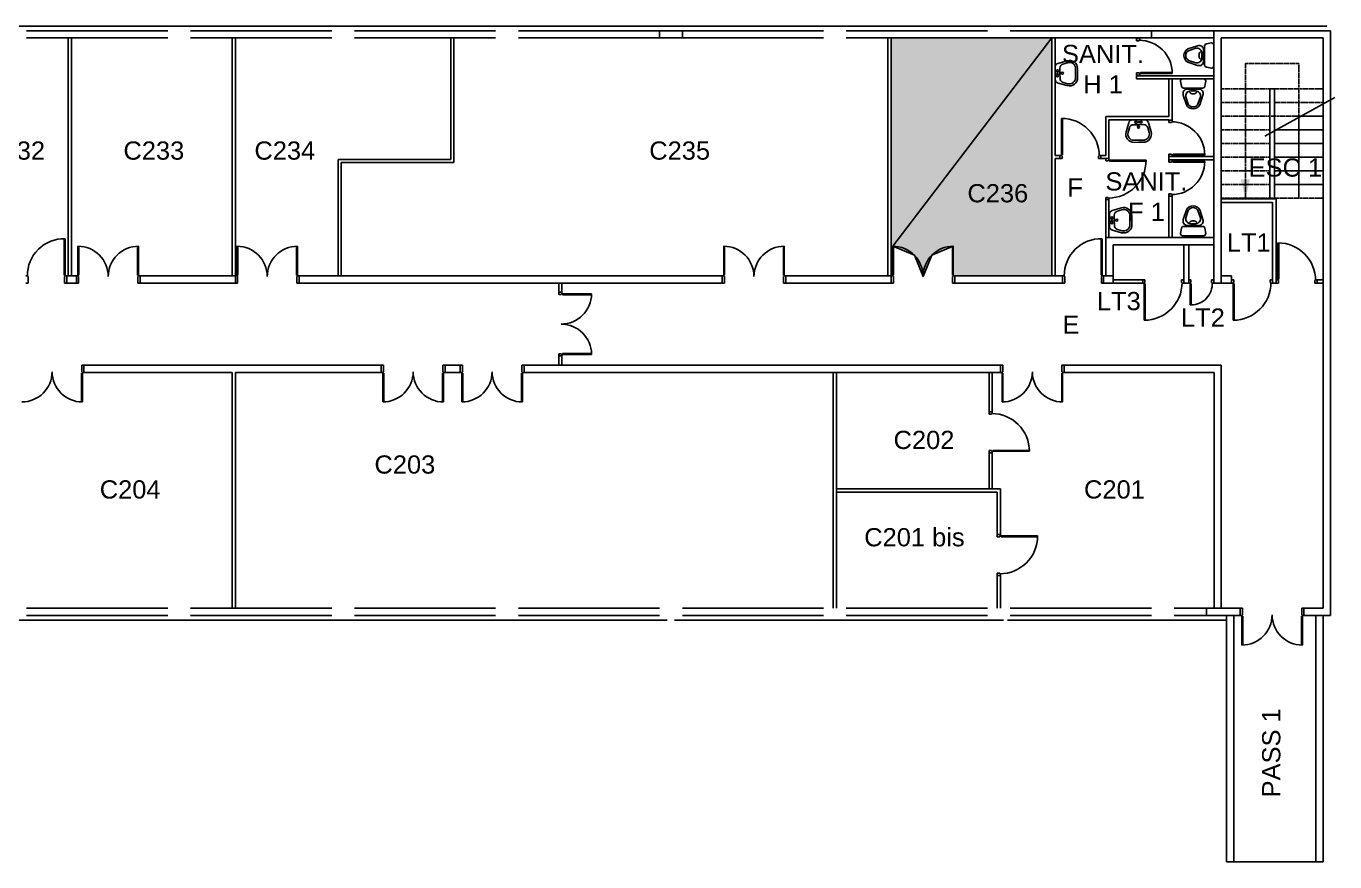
# Model space of a CAD drawing. Extents: x -17020 to -8488, y 8410 to 10351.
# Drawn here: x -11361 to -8488, y 8516 to 10351 of the extents above; entities that cross this region are included whole.
import ezdxf

# ---------------------------------------------------------------- set-up
doc = ezdxf.new("R2010")
doc.units = 0
doc.header["$MEASUREMENT"] = 0
doc.linetypes.add('CACHE', pattern=[0.375, 0.25, -0.125])
doc.layers.get('0').update_dxf_attribs({"linetype": 'CONTINUOUS'})
for name, color, linetype in [('BA_CLOISON_EXISTANTE', 4, 'CONTINUOUS'), ('BA_ESCALIER', 8, 'CONTINUOUS'), ('BA_MENUIS_EXTERIEURE', 6, 'CONTINUOUS'), ('BA_MENUIS_INTERIEURE', 202, 'CONTINUOUS'), ('BA_STRUCTURE', 5, 'CONTINUOUS'), ('EQ_SANITAIRE', 60, 'CONTINUOUS'), ('modif', 1, 'CONTINUOUS'), ('Nom. Circulation', 1, 'CONTINUOUS'), ('Nom. Texte', 250, 'CONTINUOUS'), ('SUN', 2, 'CONTINUOUS')]:
    doc.layers.add(name, color=color, linetype=linetype)
doc.styles.add('ARIAL', font='arial.ttf')

# ---------------------------------------------------------------- blocks, each defined once
blk = doc.blocks.new('WC')
for p, q in [((-35.6, 21.6), (-56.7, 14.5)), ((-39.3, 16.2), (-55.4, 10.7)), ((-26.4, 5.3), (-26.4, 0)), ((-26.4, -5.3), (-26.4, 0)), ((-20.3, 14), (-22.5, 14)), ((-22.4, 12.2), (-22.4, 0)), ((-22.4, -12.2), (-22.4, 0)), ((-20.3, -20.8), (-20.3, 20.8)), ((-5, 27.9), (-16.3, 25.7)), ((0, -22.9), (0, 22.9)), ((-35.6, -21.6), (-56.7, -14.5)), ((-39.3, -16.2), (-55.4, -10.7)), ((-20.3, -14), (-22.5, -14)), ((-5, -27.9), (-16.3, -25.7))]:
    blk.add_line(p, q)
for centre, radius, start, end in [((-49.5, 0), 16.2, 116.4444, 180), ((-49.5, -0.4), 16.2, 178.1961, 178.7319), ((-49.5, 0), 16.2, 180, 243.5556), ((-49.5, 0), 12.2, 116.4444, 180), ((-49.5, 0), 12.2, 180, 243.5556), ((-37.4, 5.3), 11, 0, 102.4), ((-32.4, 12.2), 10, 0, 108.6162), ((-21.2, 0), 11.5, 134.9643, 225.0357), ((-15.3, 20.8), 5, 101.0796, 180), ((-5, 22.9), 5, 0, 90), ((-37.4, -5.3), 11, 257.6, 0), ((-32.4, -12.2), 10, 251.3838, 0), ((-15.3, -20.8), 5, 180, 258.9204), ((-5, -22.9), 5, 270, 0)]:
    blk.add_arc(centre, radius, start, end)
blk = doc.blocks.new('LAV60')
for p, q in [((-14.4, 0), (0, 0)), ((14.4, 0), (0, 0)), ((-24, -7.3), (-30.4, -29.5)), ((-25.6, -30.9), (-22.3, -19.3)), ((-12.7, -12), (0, -12)), ((12.7, -12), (0, -12)), ((25.6, -30.9), (22.3, -19.3)), ((24, -7.3), (30.4, -29.5)), ((-11.2, -50), (0, -50)), ((-11.2, -55), (0, -55)), ((11.2, -50), (0, -50)), ((11.2, -55), (0, -55))]:
    blk.add_line(p, q)
for centre, radius in [((-6, -6), 2.61), ((0, -17.8), 2.54), ((0, -6), 1.44), ((6, -6), 2.61)]:
    blk.add_circle(centre, radius)
for centre, radius, start, end in [((-14.4, -10), 10, 90, 164.0546), ((14.4, -10), 10, 15.9454, 90), ((-11.2, -35), 20, 164.0546, 270), ((-11.2, -35), 15, 164.0546, 270), ((-12.7, -22), 10, 90, 164.0546), ((11.2, -35), 20, 270, 15.9454), ((11.2, -35), 15, 270, 15.9454), ((12.7, -22), 10, 15.9454, 90)]:
    blk.add_arc(centre, radius, start, end)

msp = doc.modelspace()

# ---------------------------------------------------------------- hatches: boundary and pattern name
at = {"layer": 'BA_ESCALIER'}
msp.add_hatch(color=256, dxfattribs=at).paths.add_polyline_path([(-8684.1, 10014.8), (-8694.3, 10014.8), (-8684.1, 9972.9), (-8673.9, 10014.8)])
at = {"layer": 'SUN'}
h = msp.add_hatch(color=256, dxfattribs=at)
h.dxf.hatch_style = 1
h.paths.add_polyline_path([(-9109.1, 10324.9), (-9462.1, 10324.9), (-9462.1, 9802.5), (-9458.5, 9802.5), (-9458.5, 9867.5)])
h.paths.add_polyline_path([(-9109.1, 10324.9), (-9458.5, 9867.5), (-9411.1, 9848.2), (-9392.1, 9801), (-9372.6, 9848.1), (-9325.6, 9867.5), (-9325.6, 9802.5), (-9109.1, 9802.5)])
h.paths.add_polyline_path([(-9304.8, 9941.9), (-9151.2, 9941.9), (-9151.2, 10024.3), (-9304.8, 10024.3)], flags=24)

# ---------------------------------------------------------------- linework, layer by layer
at = {"layer": 'BA_CLOISON_EXISTANTE'}
for p, q in [((-11269.1, 10324.9), (-11269.1, 9802.5)), ((-11262.1, 10324.9), (-11262.1, 9802.5)), ((-10909.1, 10324.9), (-10909.1, 9802.5)), ((-10902.1, 10324.9), (-10902.1, 9802.5)), ((-10429.1, 10324.9), (-10429.1, 10058.4)), ((-10422.1, 10324.9), (-10422.1, 10051.4)), ((-9469.1, 10324.9), (-9469.1, 9802.5)), ((-9462.1, 10324.9), (-9462.1, 9802.5)), ((-9109.1, 10324.9), (-9109.1, 9802.5)), ((-9102.1, 10324.9), (-9102.1, 10066.9)), ((-8923.3, 10324.9), (-8923.3, 10323.5)), ((-8916.3, 10323.5), (-8923.3, 10323.5)), ((-8916.3, 10324.9), (-8916.3, 10323.5)), ((-8916.3, 10243.5), (-8923.3, 10243.5)), ((-8923.3, 10242.1), (-8753.6, 10242.1)), ((-8923.3, 10242.1), (-8923.3, 10235.1)), ((-8923.3, 10235.1), (-8753.6, 10235.1)), ((-8916.3, 10243.5), (-8916.3, 10242.1)), ((-8852.1, 10235.1), (-8852.1, 10152.3)), ((-8845.1, 10235.1), (-8845.1, 10144.4)), ((-8990.8, 10152.3), (-8923.3, 10152.3)), ((-8990.8, 10152.3), (-8852.1, 10152.3)), ((-8990.8, 10066.9), (-8990.8, 10152.3)), ((-8983.8, 10145.3), (-8852.1, 10145.3)), ((-8983.8, 10059.9), (-8983.8, 10145.3)), ((-8852.1, 10144.4), (-8845.1, 10144.4)), ((-10429.1, 10058.4), (-10676.7, 10058.4)), ((-10676.7, 10058.4), (-10676.7, 9802.5)), ((-9091.5, 10066.9), (-9102.1, 10066.9)), ((-9102.1, 10059.9), (-9102.1, 9802.5)), ((-9091.5, 10059.9), (-9102.1, 10059.9)), ((-9091.5, 10066.9), (-9091.5, 10059.9)), ((-8990.8, 10066.9), (-9001.5, 10066.9)), ((-9001.5, 10066.9), (-9001.5, 10059.9)), ((-8990.8, 10059.9), (-9001.5, 10059.9)), ((-8990.8, 10059.9), (-8983.8, 10059.9)), ((-8852.1, 10064.4), (-8753.6, 10064.4)), ((-8852.1, 10064.4), (-8852.1, 10057.4)), ((-10422.1, 10051.4), (-10669.7, 10051.4)), ((-10669.7, 10051.4), (-10669.7, 9802.5)), ((-8852.1, 10057.4), (-8753.6, 10057.4)), ((-8852.1, 9977.4), (-8845.1, 9977.4)), ((-8852.1, 9977.4), (-8852.1, 9886.5)), ((-8845.1, 9977.4), (-8845.1, 9886.5)), ((-8990.8, 9886.5), (-8990.8, 9969.9)), ((-8990.8, 9969.9), (-8983.8, 9969.9)), ((-8983.8, 9886.5), (-8983.8, 9969.9)), ((-8819.8, 9793.5), (-8819.8, 9870.5)), ((-8808.8, 9793.5), (-8808.8, 9870.5)), ((-10192.1, 9786.5), (-10192.1, 9766.5)), ((-10185.1, 9786.5), (-10185.1, 9766.5)), ((-8974.8, 9793.5), (-8909.8, 9793.5)), ((-8974.8, 9786.5), (-8909.8, 9786.5)), ((-8819.8, 9786.5), (-8808.8, 9786.5)), ((-8808.8, 9793.5), (-8808.8, 9793.5)), ((-8624.6, 9786.5), (-8616.6, 9786.5)), ((-8526.6, 9793.5), (-8513.6, 9793.5)), ((-8526.6, 9786.5), (-8513.6, 9786.5)), ((-10185.1, 9766.5), (-10192.1, 9766.5)), ((-10185.1, 9626.5), (-10192.1, 9626.5)), ((-10192.1, 9626.5), (-10192.1, 9606.5)), ((-10185.1, 9626.5), (-10185.1, 9606.5)), ((-10909.1, 9072.6), (-10909.1, 9590.5)), ((-10902.1, 9072.6), (-10902.1, 9590.5)), ((-9589.1, 9072.6), (-9589.1, 9590.5)), ((-9582.1, 9072.6), (-9582.1, 9590.5)), ((-9247.1, 9503.7), (-9247.1, 9590.5)), ((-9240.1, 9503.7), (-9240.1, 9590.5)), ((-9247.1, 9503.7), (-9240.1, 9503.7)), ((-9247.1, 9413.7), (-9240.1, 9413.7)), ((-9247.1, 9334.8), (-9247.1, 9413.7)), ((-9240.1, 9334.8), (-9240.1, 9413.7)), ((-9222.1, 9334.8), (-9582.1, 9334.8)), ((-9229.1, 9327.8), (-9582.1, 9327.8)), ((-9229.1, 9234.7), (-9229.1, 9327.8)), ((-9222.1, 9234.7), (-9222.1, 9334.8)), ((-9222.1, 9234.7), (-9229.1, 9234.7)), ((-9229.1, 9072.6), (-9229.1, 9144.7)), ((-9222.1, 9144.7), (-9229.1, 9144.7)), ((-9222.1, 9072.6), (-9222.1, 9144.7))]:
    msp.add_line(p, q, dxfattribs=at)
for points in [[(-8616.6, 9786.5), (-8616.6, 9802.5), (-8616.6, 9971.5), (-8737.6, 9971.5)], [(-8624.6, 9786.5), (-8624.6, 9802.5), (-8624.6, 9963.5), (-8737.6, 9963.5)]]:
    msp.add_lwpolyline(points, dxfattribs=at)
at = {"layer": 'BA_ESCALIER', "linetype": 'CACHE', "ltscale": 7}
for p, q in [((-8684.1, 9972.9), (-8684.1, 10268.9)), ((-8684.1, 10268.9), (-8567.1, 10268.9)), ((-8567.1, 10268.9), (-8567.1, 10150.5)), ((-8737.6, 10212.9), (-8513.6, 10212.9)), ((-8737.6, 10182.9), (-8630.6, 10182.9)), ((-8620.6, 10182.9), (-8513.6, 10182.9)), ((-8737.6, 10152.9), (-8630.6, 10152.9)), ((-8630.6, 10152.9), (-8562.7, 10152.9)), ((-8737.6, 10122.9), (-8630.6, 10122.9)), ((-8737.6, 10092.9), (-8630.6, 10092.9)), ((-8737.6, 10062.9), (-8630.6, 10062.9)), ((-8737.6, 10032.9), (-8630.6, 10032.9)), ((-8737.6, 10002.9), (-8630.6, 10002.9)), ((-8737.6, 9972.9), (-8513.6, 9972.9)), ((-8737.6, 9972.9), (-8630.6, 9972.9))]:
    msp.add_line(p, q, dxfattribs=at)
at = {"layer": 'BA_ESCALIER'}
for p, q in [((-8630.6, 9972.9), (-8630.6, 10212.9)), ((-8630.6, 10212.9), (-8620.6, 10212.9)), ((-8620.6, 10212.9), (-8620.6, 9972.9)), ((-8641.3, 10109.6), (-8487.9, 10194.1)), ((-8567.1, 9972.9), (-8567.1, 10150.5)), ((-8562.7, 10152.9), (-8513.6, 10152.9)), ((-8620.6, 10122.9), (-8513.6, 10122.9)), ((-8620.6, 10092.9), (-8513.6, 10092.9)), ((-8620.6, 10062.9), (-8513.6, 10062.9)), ((-8620.6, 10032.9), (-8513.6, 10032.9)), ((-8620.6, 10002.9), (-8513.6, 10002.9))]:
    msp.add_line(p, q, dxfattribs=at)
at = {"layer": 'BA_MENUIS_EXTERIEURE'}
for p, q in [((-8505.6, 10350.9), (-13191, 10350.9)), ((-11050.6, 10340.9), (-11360.6, 10340.9)), ((-11050.6, 10324.9), (-11360.6, 10324.9)), ((-10690.6, 10340.9), (-11000.6, 10340.9)), ((-10690.6, 10324.9), (-11000.6, 10324.9)), ((-10330.6, 10340.9), (-10640.6, 10340.9)), ((-10330.6, 10324.9), (-10640.6, 10324.9)), ((-9970.6, 10340.9), (-10280.6, 10340.9)), ((-9970.6, 10324.9), (-10280.6, 10324.9)), ((-9920.6, 10340.9), (-9610.6, 10340.9)), ((-9920.6, 10324.9), (-9610.6, 10324.9)), ((-9250.6, 10340.9), (-9560.6, 10340.9)), ((-9250.6, 10324.9), (-9560.6, 10324.9)), ((-8890.6, 10340.9), (-9200.6, 10340.9)), ((-8890.6, 10324.9), (-9200.6, 10324.9)), ((-8753.6, 10340.9), (-8753.6, 10340.9)), ((-8753.6, 10324.9), (-8753.6, 10324.9)), ((-11360.6, 9072.6), (-11050.6, 9072.6)), ((-11360.6, 9056.6), (-11050.6, 9056.6)), ((-11000.6, 9072.6), (-10690.6, 9072.6)), ((-11000.6, 9056.6), (-10690.6, 9056.6)), ((-10640.6, 9072.6), (-10330.6, 9072.6)), ((-10640.6, 9056.6), (-10330.6, 9056.6)), ((-10280.6, 9072.6), (-9970.6, 9072.6)), ((-10280.6, 9056.6), (-9970.6, 9056.6)), ((-9920.6, 9072.6), (-9610.6, 9072.6)), ((-9920.6, 9056.6), (-9610.6, 9056.6)), ((-9560.6, 9072.6), (-9250.6, 9072.6)), ((-9560.6, 9056.6), (-9250.6, 9056.6)), ((-9200.6, 9072.6), (-8890.6, 9072.6)), ((-9200.6, 9056.6), (-8890.6, 9056.6)), ((-8840.6, 9072.6), (-8695.6, 9072.6)), ((-8840.6, 9056.6), (-8695.6, 9056.6)), ((-8725.6, 9056.6), (-8725.6, 8515.6)), ((-8709.6, 9056.6), (-8709.6, 8515.6)), ((-8555.6, 9072.6), (-8530.6, 9072.6)), ((-8555.6, 9056.6), (-8530.6, 9056.6)), ((-8529.6, 9056.6), (-8529.6, 8515.6)), ((-8513.6, 9056.6), (-8513.6, 8515.6)), ((-13192.7, 9046.6), (-9953.6, 9046.6)), ((-9937.6, 9046.6), (-9215.6, 9046.6)), ((-9206.5, 9046.6), (-8725.6, 9046.6))]:
    msp.add_line(p, q, dxfattribs=at)
at = {"layer": 'BA_MENUIS_INTERIEURE', "ltscale": 7}
for p, q in [((-8923.3, 10318.5), (-8923.3, 10323.5)), ((-8917.8, 10318.5), (-8923.3, 10318.5)), ((-8916.3, 10320), (-8917.8, 10320)), ((-8917.8, 10320), (-8917.8, 10318.5)), ((-8916.3, 10323.5), (-8916.3, 10320)), ((-8923.3, 10248.5), (-8923.3, 10243.5)), ((-8917.8, 10248.5), (-8923.3, 10248.5)), ((-8923.3, 10243.5), (-8916.3, 10243.5)), ((-8917.8, 10247), (-8917.8, 10248.5)), ((-8916.3, 10247), (-8917.8, 10247)), ((-8916.3, 10243.5), (-8916.3, 10247)), ((-8914.8, 10249), (-8844.9, 10249)), ((-8914.8, 10247), (-8914.8, 10249)), ((-8914.8, 10247), (-8844.8, 10247)), ((-9087.9, 10068.4), (-9087.9, 10148.4)), ((-9085.9, 10068.4), (-9085.9, 10148.4)), ((-8852.1, 10139.4), (-8852.1, 10144.4)), ((-8845.1, 10144.4), (-8845.1, 10140.9)), ((-8846.6, 10139.4), (-8852.1, 10139.4)), ((-8845.1, 10140.9), (-8846.6, 10140.9)), ((-8846.6, 10140.9), (-8846.6, 10139.4)), ((-9091.5, 10066.9), (-9088, 10066.9)), ((-9091.5, 10059.9), (-9091.5, 10066.9)), ((-9086.5, 10059.9), (-9091.5, 10059.9)), ((-9088, 10066.9), (-9088, 10065.4)), ((-9088, 10065.4), (-9086.5, 10065.4)), ((-9087.9, 10068.4), (-9085.9, 10068.4)), ((-9086.5, 10065.4), (-9086.5, 10059.9)), ((-9006.5, 10065.4), (-9006.5, 10059.9)), ((-9005, 10065.4), (-9006.5, 10065.4)), ((-9006.5, 10059.9), (-9001.5, 10059.9)), ((-9001.5, 10066.9), (-9005, 10066.9)), ((-9005, 10066.9), (-9005, 10065.4)), ((-8990.8, 10054.9), (-8990.8, 10059.9)), ((-8990.8, 10059.9), (-8983.8, 10059.9)), ((-8983.8, 10059.9), (-8983.8, 10056.4)), ((-8852.1, 10069.4), (-8852.1, 10064.4)), ((-8846.6, 10069.4), (-8852.1, 10069.4)), ((-8852.1, 10064.4), (-8845.1, 10064.4)), ((-8846.6, 10067.9), (-8846.6, 10069.4)), ((-8845.1, 10067.9), (-8846.6, 10067.9)), ((-8845.1, 10064.4), (-8845.1, 10067.9)), ((-8843.6, 10069.9), (-8773.7, 10069.9)), ((-8843.6, 10067.9), (-8843.6, 10069.9)), ((-8843.6, 10067.9), (-8773.6, 10067.9)), ((-8985.3, 10054.9), (-8990.8, 10054.9)), ((-8985.3, 10056.4), (-8985.3, 10054.9)), ((-8983.8, 10056.4), (-8985.3, 10056.4)), ((-8982.3, 10056.4), (-8902.3, 10056.4)), ((-8982.3, 10056.4), (-8982.3, 10054.4)), ((-8982.3, 10054.4), (-8902.3, 10054.4)), ((-8852.1, 10052.4), (-8852.1, 10057.4)), ((-8852.1, 10057.4), (-8845.1, 10057.4)), ((-8846.6, 10052.4), (-8852.1, 10052.4)), ((-8846.6, 10053.9), (-8846.6, 10052.4)), ((-8845.1, 10053.9), (-8846.6, 10053.9)), ((-8845.1, 10057.4), (-8845.1, 10053.9)), ((-8843.6, 10053.9), (-8773.6, 10053.9)), ((-8843.6, 10053.9), (-8843.6, 10051.9)), ((-8843.6, 10051.9), (-8773.7, 10051.9)), ((-8990.8, 9974.9), (-8990.8, 9969.9)), ((-8985.3, 9974.9), (-8990.8, 9974.9)), ((-8985.3, 9973.4), (-8985.3, 9974.9)), ((-8983.8, 9973.4), (-8985.3, 9973.4)), ((-8983.8, 9969.9), (-8983.8, 9973.4)), ((-8852.1, 9982.4), (-8852.1, 9977.4)), ((-8846.6, 9982.4), (-8852.1, 9982.4)), ((-8846.6, 9980.9), (-8846.6, 9982.4)), ((-8845.1, 9980.9), (-8846.6, 9980.9)), ((-8845.1, 9977.4), (-8845.1, 9980.9)), ((-8613.1, 9795), (-8613.1, 9875)), ((-8611.1, 9795), (-8611.1, 9875)), ((-8904.8, 9793.5), (-8909.8, 9793.5)), ((-8909.8, 9793.5), (-8909.8, 9786.5)), ((-8909.8, 9786.5), (-8906.3, 9786.5)), ((-8906.3, 9788), (-8904.8, 9788)), ((-8906.3, 9786.5), (-8906.3, 9788)), ((-8906.3, 9785), (-8906.3, 9705)), ((-8906.3, 9785), (-8904.3, 9785)), ((-8904.8, 9788), (-8904.8, 9793.5)), ((-8904.3, 9785), (-8904.3, 9705.1)), ((-8824.8, 9793.5), (-8819.8, 9793.5)), ((-8824.8, 9788), (-8824.8, 9793.5)), ((-8823.3, 9788), (-8824.8, 9788)), ((-8823.3, 9786.5), (-8823.3, 9788)), ((-8819.8, 9786.5), (-8823.3, 9786.5)), ((-8803.8, 9793.5), (-8808.8, 9793.5)), ((-8808.8, 9793.5), (-8808.8, 9786.5)), ((-8808.8, 9786.5), (-8805.3, 9786.5)), ((-8805.3, 9788), (-8803.8, 9788)), ((-8805.3, 9786.5), (-8805.3, 9788)), ((-8805.3, 9785), (-8805.3, 9738.8)), ((-8805.3, 9785), (-8803.3, 9785)), ((-8803.8, 9788), (-8803.8, 9793.5)), ((-8803.3, 9785), (-8803.3, 9738.8)), ((-8758.6, 9793.5), (-8753.6, 9793.5)), ((-8758.6, 9788), (-8758.6, 9793.5)), ((-8757.1, 9788), (-8758.6, 9788)), ((-8757.1, 9786.5), (-8757.1, 9788)), ((-8753.6, 9786.5), (-8757.1, 9786.5)), ((-8709.6, 9793.5), (-8714.6, 9793.5)), ((-8714.6, 9793.5), (-8714.6, 9786.5)), ((-8714.6, 9786.5), (-8711.1, 9786.5)), ((-8711.1, 9788), (-8709.6, 9788)), ((-8711.1, 9786.5), (-8711.1, 9788)), ((-8711.1, 9785), (-8711.1, 9705)), ((-8711.1, 9785), (-8709.1, 9785)), ((-8709.6, 9788), (-8709.6, 9793.5)), ((-8709.1, 9785), (-8709.1, 9705.1)), ((-8629.6, 9793.5), (-8624.6, 9793.5)), ((-8629.6, 9788), (-8629.6, 9793.5)), ((-8628.1, 9788), (-8629.6, 9788)), ((-8628.1, 9786.5), (-8628.1, 9788)), ((-8624.6, 9786.5), (-8628.1, 9786.5)), ((-8616.6, 9793.5), (-8613.1, 9793.5)), ((-8616.6, 9786.5), (-8616.6, 9793.5)), ((-8611.6, 9786.5), (-8616.6, 9786.5)), ((-8613.1, 9795), (-8611.1, 9795)), ((-8613.1, 9793.5), (-8613.1, 9792)), ((-8613.1, 9792), (-8611.6, 9792)), ((-8611.6, 9792), (-8611.6, 9786.5)), ((-8531.6, 9792), (-8531.6, 9786.5)), ((-8530.1, 9792), (-8531.6, 9792)), ((-8531.6, 9786.5), (-8526.6, 9786.5)), ((-8526.6, 9793.5), (-8530.1, 9793.5)), ((-8530.1, 9793.5), (-8530.1, 9792)), ((-8805.3, 9738.8), (-8803.3, 9738.8)), ((-9247.1, 9498.7), (-9247.1, 9503.7)), ((-9241.6, 9498.7), (-9247.1, 9498.7)), ((-9240.1, 9500.2), (-9241.6, 9500.2)), ((-9241.6, 9500.2), (-9241.6, 9498.7)), ((-9240.1, 9503.7), (-9240.1, 9500.2)), ((-9247.1, 9418.7), (-9247.1, 9413.7)), ((-9241.6, 9418.7), (-9247.1, 9418.7)), ((-9241.6, 9417.2), (-9241.6, 9418.7)), ((-9240.1, 9417.2), (-9241.6, 9417.2)), ((-9240.1, 9413.7), (-9240.1, 9417.2)), ((-9238.6, 9419.2), (-9158.6, 9419.2)), ((-9238.6, 9417.2), (-9238.6, 9419.2)), ((-9238.6, 9417.2), (-9158.6, 9417.2)), ((-9229.1, 9229.7), (-9229.1, 9234.7)), ((-9223.6, 9229.7), (-9229.1, 9229.7)), ((-9223.6, 9231.2), (-9223.6, 9229.7)), ((-9222.1, 9231.2), (-9223.6, 9231.2)), ((-9222.1, 9234.7), (-9222.1, 9231.2)), ((-9220.6, 9231.2), (-9140.6, 9231.2)), ((-9220.6, 9231.2), (-9220.6, 9229.2)), ((-9220.6, 9229.2), (-9140.6, 9229.2)), ((-9229.1, 9149.7), (-9229.1, 9144.7)), ((-9223.6, 9149.7), (-9229.1, 9149.7)), ((-9223.6, 9148.2), (-9223.6, 9149.7)), ((-9222.1, 9148.2), (-9223.6, 9148.2)), ((-9222.1, 9144.7), (-9222.1, 9148.2))]:
    msp.add_line(p, q, dxfattribs=at)
at = {"layer": 'BA_MENUIS_INTERIEURE'}
for p, q in [((-8916.3, 10323.5), (-8923.3, 10323.5)), ((-8845.1, 10144.4), (-8852.1, 10144.4)), ((-9001.5, 10066.9), (-9001.5, 10059.9)), ((-8845.1, 9977.4), (-8852.1, 9977.4)), ((-8983.8, 9969.9), (-8990.8, 9969.9)), ((-11277.8, 9804), (-11277.8, 9884.2)), ((-11275.8, 9804), (-11275.8, 9884.1)), ((-11247.7, 9804), (-11247.7, 9867.5)), ((-11245.7, 9804), (-11245.7, 9867.5)), ((-11116.8, 9804), (-11116.8, 9867.5)), ((-11114.8, 9804), (-11114.8, 9867.5)), ((-10898.6, 9804), (-10898.6, 9867.5)), ((-10896.6, 9804), (-10896.6, 9867.5)), ((-10767.6, 9804), (-10767.6, 9867.5)), ((-10765.6, 9804), (-10765.6, 9867.5)), ((-9829.8, 9804), (-9829.8, 9867.5)), ((-9827.8, 9804), (-9827.8, 9867.5)), ((-9698.8, 9804), (-9698.8, 9867.5)), ((-9696.8, 9804), (-9696.8, 9867.5)), ((-9458.6, 9804), (-9458.6, 9867.5)), ((-9456.6, 9804), (-9456.6, 9867.5)), ((-9327.6, 9804), (-9327.6, 9867.5)), ((-9325.6, 9804), (-9325.6, 9867.5)), ((-9001, 9804), (-9001, 9884.2)), ((-8999, 9804), (-8999, 9884.1)), ((-11362.3, 9802.5), (-11358.8, 9802.5)), ((-11358.8, 9802.5), (-11358.8, 9801)), ((-11358.8, 9801), (-11357.3, 9801)), ((-11357.3, 9801), (-11357.3, 9786.5)), ((-11275.8, 9804), (-11277.8, 9804)), ((-11275.8, 9801), (-11277.3, 9801)), ((-11277.3, 9801), (-11277.3, 9786.5)), ((-11272.3, 9802.5), (-11275.8, 9802.5)), ((-11275.8, 9802.5), (-11275.8, 9801)), ((-11272.3, 9786.5), (-11272.3, 9802.5)), ((-11247.8, 9802.5), (-11251.3, 9802.5)), ((-11251.3, 9802.5), (-11251.3, 9786.5)), ((-11247.8, 9802.5), (-11247.8, 9801)), ((-11247.8, 9801), (-11246.3, 9801)), ((-11247.7, 9804), (-11245.7, 9804)), ((-11246.3, 9801), (-11246.3, 9786.5)), ((-11114.8, 9804), (-11116.8, 9804)), ((-11114.8, 9801), (-11116.3, 9801)), ((-11116.3, 9801), (-11116.3, 9786.5)), ((-11114.8, 9802.5), (-11114.8, 9801)), ((-11111.3, 9802.5), (-11114.8, 9802.5)), ((-11111.3, 9802.5), (-11111.3, 9786.5)), ((-10898.6, 9802.5), (-10902.1, 9802.5)), ((-10902.1, 9802.5), (-10902.1, 9786.5)), ((-10898.6, 9804), (-10896.6, 9804)), ((-10898.6, 9802.5), (-10898.6, 9801)), ((-10898.6, 9801), (-10897.1, 9801)), ((-10897.1, 9801), (-10897.1, 9786.5)), ((-10765.6, 9804), (-10767.6, 9804)), ((-10765.6, 9801), (-10767.1, 9801)), ((-10767.1, 9801), (-10767.1, 9786.5)), ((-10765.6, 9802.5), (-10765.6, 9801)), ((-10762.1, 9802.5), (-10765.6, 9802.5)), ((-10762.1, 9802.5), (-10762.1, 9786.5)), ((-9829.8, 9802.5), (-9833.3, 9802.5)), ((-9833.3, 9802.5), (-9833.3, 9786.5)), ((-9829.8, 9804), (-9827.8, 9804)), ((-9829.8, 9802.5), (-9829.8, 9801)), ((-9829.8, 9801), (-9828.3, 9801)), ((-9828.3, 9801), (-9828.3, 9786.5)), ((-9696.8, 9804), (-9698.8, 9804)), ((-9696.8, 9801), (-9698.3, 9801)), ((-9698.3, 9801), (-9698.3, 9786.5)), ((-9696.8, 9802.5), (-9696.8, 9801)), ((-9693.3, 9802.5), (-9696.8, 9802.5)), ((-9693.3, 9802.5), (-9693.3, 9786.5)), ((-9458.6, 9802.5), (-9462.1, 9802.5)), ((-9462.1, 9802.5), (-9462.1, 9786.5)), ((-9458.6, 9804), (-9456.6, 9804)), ((-9458.6, 9802.5), (-9458.6, 9801)), ((-9458.6, 9801), (-9457.1, 9801)), ((-9457.1, 9801), (-9457.1, 9786.5)), ((-9325.6, 9804), (-9327.6, 9804)), ((-9325.6, 9801), (-9327.1, 9801)), ((-9327.1, 9801), (-9327.1, 9786.5)), ((-9325.6, 9802.5), (-9325.6, 9801)), ((-9322.1, 9802.5), (-9325.6, 9802.5)), ((-9322.1, 9802.5), (-9322.1, 9786.5)), ((-9085.5, 9802.5), (-9082, 9802.5)), ((-9085.5, 9786.5), (-9085.5, 9802.5)), ((-9082, 9802.5), (-9082, 9801)), ((-9082, 9801), (-9080.5, 9801)), ((-9080.5, 9801), (-9080.5, 9786.5)), ((-8999, 9804), (-9001, 9804)), ((-8999, 9801), (-9000.5, 9801)), ((-9000.5, 9801), (-9000.5, 9786.5)), ((-8995.5, 9802.5), (-8999, 9802.5)), ((-8999, 9802.5), (-8999, 9801)), ((-8995.5, 9786.5), (-8995.5, 9802.5)), ((-11357.3, 9786.5), (-11362.3, 9786.5)), ((-11277.3, 9786.5), (-11272.3, 9786.5)), ((-11246.3, 9786.5), (-11251.3, 9786.5)), ((-11116.3, 9786.5), (-11111.3, 9786.5)), ((-10897.1, 9786.5), (-10902.1, 9786.5)), ((-10767.1, 9786.5), (-10762.1, 9786.5)), ((-9828.3, 9786.5), (-9833.3, 9786.5)), ((-9698.3, 9786.5), (-9693.3, 9786.5)), ((-9457.1, 9786.5), (-9462.1, 9786.5)), ((-9327.1, 9786.5), (-9322.1, 9786.5)), ((-9080.5, 9786.5), (-9085.5, 9786.5)), ((-9000.5, 9786.5), (-8995.5, 9786.5)), ((-8819.8, 9786.5), (-8819.8, 9793.5)), ((-8753.6, 9786.5), (-8753.6, 9793.5)), ((-8624.6, 9786.5), (-8624.6, 9793.5)), ((-8526.6, 9793.5), (-8526.6, 9786.5)), ((-10192.1, 9761.5), (-10192.1, 9766.5)), ((-10185.1, 9766.5), (-10192.1, 9766.5)), ((-10186.6, 9761.5), (-10192.1, 9761.5)), ((-10186.6, 9763), (-10186.6, 9761.5)), ((-10185.1, 9763), (-10186.6, 9763)), ((-10185.1, 9763), (-10185.1, 9766.5)), ((-10183.6, 9763), (-10120.1, 9763)), ((-10183.6, 9763), (-10183.6, 9761)), ((-10183.6, 9761), (-10120.1, 9761)), ((-10192.1, 9631.5), (-10192.1, 9626.5)), ((-10186.6, 9631.5), (-10192.1, 9631.5)), ((-10185.1, 9626.5), (-10192.1, 9626.5)), ((-10186.6, 9630), (-10186.6, 9631.5)), ((-10185.1, 9630), (-10186.6, 9630)), ((-10185.1, 9626.5), (-10185.1, 9630)), ((-10183.6, 9632.1), (-10120.1, 9632.1)), ((-10183.6, 9630.1), (-10183.6, 9632.1)), ((-10183.6, 9630.1), (-10120.1, 9630.1)), ((-11239.5, 9606.5), (-11234.5, 9606.5)), ((-11239.5, 9592), (-11239.5, 9606.5)), ((-11234.5, 9590.5), (-11234.5, 9606.5)), ((-10576.7, 9606.5), (-10581.7, 9606.5)), ((-10581.7, 9590.5), (-10581.7, 9606.5)), ((-10576.7, 9592), (-10576.7, 9606.5)), ((-10446.7, 9606.5), (-10441.7, 9606.5)), ((-10446.7, 9592), (-10446.7, 9606.5)), ((-10441.7, 9590.5), (-10441.7, 9606.5)), ((-10403.3, 9606.5), (-10408.3, 9606.5)), ((-10408.3, 9590.5), (-10408.3, 9606.5)), ((-10403.3, 9592), (-10403.3, 9606.5)), ((-10273.3, 9606.5), (-10268.3, 9606.5)), ((-10273.3, 9592), (-10273.3, 9606.5)), ((-10268.3, 9590.5), (-10268.3, 9606.5)), ((-9217.1, 9606.5), (-9222.1, 9606.5)), ((-9222.1, 9590.5), (-9222.1, 9606.5)), ((-9217.1, 9592), (-9217.1, 9606.5)), ((-9087.1, 9606.5), (-9082.1, 9606.5)), ((-9087.1, 9592), (-9087.1, 9606.5)), ((-9082.1, 9590.5), (-9082.1, 9606.5)), ((-11240.1, 9589), (-11240.1, 9525.6)), ((-11238.1, 9589), (-11240.1, 9589)), ((-11238, 9592), (-11239.5, 9592)), ((-11238.1, 9589), (-11238.1, 9525.5)), ((-11238, 9590.5), (-11238, 9592)), ((-11234.5, 9590.5), (-11238, 9590.5)), ((-10578.2, 9590.5), (-10581.7, 9590.5)), ((-10578.2, 9592), (-10576.7, 9592)), ((-10578.2, 9590.5), (-10578.2, 9592)), ((-10578.2, 9589), (-10578.2, 9525.5)), ((-10578.2, 9589), (-10576.2, 9589)), ((-10576.2, 9589), (-10576.2, 9525.6)), ((-10447.2, 9589), (-10447.2, 9525.6)), ((-10445.2, 9589), (-10447.2, 9589)), ((-10445.2, 9592), (-10446.7, 9592)), ((-10445.2, 9590.5), (-10445.2, 9592)), ((-10441.7, 9590.5), (-10445.2, 9590.5)), ((-10445.2, 9589), (-10445.2, 9525.5)), ((-10404.8, 9590.5), (-10408.3, 9590.5)), ((-10404.8, 9592), (-10403.3, 9592)), ((-10404.8, 9590.5), (-10404.8, 9592)), ((-10404.8, 9589), (-10404.8, 9525.5)), ((-10404.8, 9589), (-10402.8, 9589)), ((-10402.8, 9589), (-10402.8, 9525.6)), ((-10273.8, 9589), (-10273.8, 9525.6)), ((-10271.8, 9589), (-10273.8, 9589)), ((-10271.8, 9592), (-10273.3, 9592)), ((-10271.8, 9590.5), (-10271.8, 9592)), ((-10268.3, 9590.5), (-10271.8, 9590.5)), ((-10271.8, 9589), (-10271.8, 9525.5)), ((-9218.6, 9590.5), (-9222.1, 9590.5)), ((-9218.6, 9592), (-9217.1, 9592)), ((-9218.6, 9590.5), (-9218.6, 9592)), ((-9218.6, 9589), (-9218.6, 9525.5)), ((-9218.6, 9589), (-9216.6, 9589)), ((-9216.6, 9589), (-9216.6, 9525.6)), ((-9087.6, 9589), (-9087.6, 9525.6)), ((-9085.6, 9589), (-9087.6, 9589)), ((-9085.6, 9592), (-9087.1, 9592)), ((-9085.6, 9590.5), (-9085.6, 9592)), ((-9082.1, 9590.5), (-9085.6, 9590.5)), ((-9085.6, 9589), (-9085.6, 9525.5)), ((-9240.1, 9503.7), (-9247.1, 9503.7)), ((-9240.1, 9413.7), (-9247.1, 9413.7)), ((-9222.1, 9234.7), (-9229.1, 9234.7)), ((-9222.1, 9144.7), (-9229.1, 9144.7)), ((-8695.6, 9056.6), (-8695.6, 9072.6)), ((-8690.6, 9072.6), (-8695.6, 9072.6)), ((-8692.1, 9056.6), (-8695.6, 9056.6)), ((-8692.1, 9056.6), (-8692.1, 9058.1)), ((-8692.1, 9058.1), (-8690.6, 9058.1)), ((-8692.1, 9055.1), (-8692.1, 8991.6)), ((-8692.1, 9055.1), (-8690.1, 9055.1)), ((-8690.6, 9058.1), (-8690.6, 9072.6)), ((-8690.1, 9055.1), (-8690.1, 8991.6)), ((-8561.1, 9055.1), (-8561.1, 8991.6)), ((-8559.1, 9055.1), (-8561.1, 9055.1)), ((-8560.6, 9058.1), (-8560.6, 9072.6)), ((-8560.6, 9072.6), (-8555.6, 9072.6)), ((-8559.1, 9058.1), (-8560.6, 9058.1)), ((-8559.1, 9056.6), (-8559.1, 9058.1)), ((-8555.6, 9056.6), (-8559.1, 9056.6)), ((-8559.1, 9055.1), (-8559.1, 8991.6)), ((-8555.6, 9056.6), (-8555.6, 9072.6))]:
    msp.add_line(p, q, dxfattribs=at)
for centre, radius, start, end in [((-8917.8, 10247), 73, 0.0136, 90), ((-9088, 10065.4), 83, 0, 89.988), ((-8846.6, 10067.9), 73, 0.0136, 90), ((-8985.3, 10056.4), 83, 270, 359.988), ((-8846.6, 10053.9), 73, 270, 359.9864), ((-11277.9, 9803.2), 80.9, 88.5337, 180.4961), ((-11247.8, 9801), 66.5, 0, 89.985), ((-11114.8, 9801), 66.5, 90.015, 180), ((-10898.6, 9801), 66.5, 0, 89.985), ((-10765.6, 9801), 66.5, 90.015, 180), ((-9829.8, 9801), 66.5, 0, 89.985), ((-9696.8, 9801), 66.5, 90.015, 180), ((-9458.6, 9801), 66.5, 0, 89.985), ((-9325.6, 9801), 66.5, 90.015, 180), ((-9001.1, 9803.2), 80.9, 88.5337, 180.4961), ((-8613.1, 9792), 83, 0, 89.988), ((-11277.8, 9804), 0, 180, 270), ((-11277.3, 9801), 0, 180, 270), ((-11246.3, 9801), 0, 270, 0), ((-11245.7, 9804), 0, 270, 0), ((-11116.8, 9804), 0, 180, 270), ((-11116.3, 9801), 0, 180, 270), ((-10897.1, 9801), 0, 270, 0), ((-10896.6, 9804), 0, 270, 0), ((-10767.6, 9804), 0, 180, 270), ((-10767.1, 9801), 0, 180, 270), ((-9828.3, 9801), 0, 270, 0), ((-9827.8, 9804), 0, 270, 0), ((-9698.8, 9804), 0, 180, 270), ((-9698.3, 9801), 0, 180, 270), ((-9457.1, 9801), 0, 270, 0), ((-9456.6, 9804), 0, 270, 0), ((-9327.6, 9804), 0, 180, 270), ((-9327.1, 9801), 0, 180, 270), ((-9001, 9804), 0, 180, 270), ((-9000.5, 9801), 0, 180, 270), ((-8906.3, 9788), 83, 270.012, 0), ((-8803.3, 9785), 46.3, 270.0064, 3.7178), ((-8711.1, 9788), 83, 270.012, 0), ((-10186.6, 9763), 66.5, 270, 359.985), ((-10186.6, 9761.5), 0, 180, 270), ((-10183.6, 9761), 0, 180, 270), ((-10186.6, 9630), 66.5, 0.015, 90), ((-10186.6, 9631.5), 0, 90, 180), ((-10183.6, 9632.1), 0, 90, 180), ((-11371, 9592), 66.5, 270.015, 0), ((-11238, 9592), 66.5, 180, 269.985), ((-11240.1, 9589), 0, 90, 180), ((-11239.5, 9592), 0, 90, 180), ((-10578.2, 9592), 66.5, 270.015, 0), ((-10576.7, 9592), 0, 0, 90), ((-10576.2, 9589), 0, 0, 90), ((-10445.2, 9592), 66.5, 180, 269.985), ((-10447.2, 9589), 0, 90, 180), ((-10446.7, 9592), 0, 90, 180), ((-10404.8, 9592), 66.5, 270.015, 0), ((-10403.3, 9592), 0, 0, 90), ((-10402.8, 9589), 0, 0, 90), ((-10271.8, 9592), 66.5, 180, 269.985), ((-10273.8, 9589), 0, 90, 180), ((-10273.3, 9592), 0, 90, 180), ((-9218.6, 9592), 66.5, 270.015, 0), ((-9217.1, 9592), 0, 0, 90), ((-9216.6, 9589), 0, 0, 90), ((-9085.6, 9592), 66.5, 180, 269.985), ((-9087.6, 9589), 0, 90, 180), ((-9087.1, 9592), 0, 90, 180), ((-9241.6, 9417.2), 83, 0.012, 90), ((-9223.6, 9231.2), 83, 270, 359.988), ((-8692.1, 9058.1), 66.5, 270.015, 0), ((-8690.6, 9058.1), 0, 0, 90), ((-8690.1, 9055.1), 0, 0, 90), ((-8559.1, 9058.1), 66.5, 180, 269.985), ((-8561.1, 9055.1), 0, 90, 180), ((-8560.6, 9058.1), 0, 90, 180)]:
    msp.add_arc(centre, radius, start, end, dxfattribs=at)
at = {"layer": 'BA_MENUIS_INTERIEURE', "ltscale": 7}
for centre, start, end in [((-8917.8, 10248.5), 90, 180), ((-8914.8, 10249), 90, 180), ((-9086.5, 10065.4), 270, 0), ((-9085.9, 10068.4), 270, 0), ((-8846.6, 10069.4), 90, 180), ((-8843.6, 10069.9), 90, 180), ((-8985.3, 10054.9), 180, 270), ((-8982.3, 10054.4), 180, 270), ((-8846.6, 10052.4), 180, 270), ((-8904.8, 9788), 0, 90), ((-8803.8, 9788), 0, 90), ((-8709.6, 9788), 0, 90), ((-8611.6, 9792), 270, 0), ((-8611.1, 9795), 270, 0), ((-9241.6, 9418.7), 90, 180), ((-9238.6, 9419.2), 90, 180), ((-9223.6, 9229.7), 180, 270), ((-9220.6, 9229.2), 180, 270)]:
    msp.add_arc(centre, 0, start, end, dxfattribs=at)
at = {"layer": 'BA_STRUCTURE'}
for p, q in [((-9970.6, 10324.9), (-9970.6, 10340.9)), ((-9970.6, 10340.9), (-9920.6, 10340.9)), ((-9920.6, 10324.9), (-9970.6, 10324.9)), ((-9920.6, 10340.9), (-9920.6, 10324.9)), ((-8890.6, 10340.9), (-8865.6, 10340.9)), ((-8890.6, 10324.9), (-8890.6, 10340.9)), ((-8753.6, 10324.9), (-8890.6, 10324.9)), ((-8865.6, 10340.9), (-8753.6, 10340.9)), ((-8753.6, 10340.9), (-8497.6, 10340.9)), ((-8753.6, 9786.5), (-8753.6, 10340.9)), ((-8753.6, 10340.9), (-8753.6, 10324.9)), ((-8737.6, 10324.9), (-8513.6, 10324.9)), ((-8737.6, 9786.5), (-8737.6, 10324.9)), ((-8513.6, 9786.5), (-8513.6, 10324.9)), ((-8497.6, 9802.5), (-8497.6, 10340.9)), ((-8990.8, 9886.5), (-8753.6, 9886.5)), ((-8990.8, 9802.5), (-8990.8, 9886.5)), ((-8974.8, 9870.5), (-8753.6, 9870.5)), ((-8974.8, 9786.5), (-8974.8, 9870.5)), ((-11272.3, 9802.5), (-11251.3, 9802.5)), ((-11272.3, 9802.5), (-11272.3, 9786.5)), ((-11251.3, 9802.5), (-11251.3, 9786.5)), ((-11111.3, 9802.5), (-10902.1, 9802.5)), ((-11111.3, 9802.5), (-11111.3, 9786.5)), ((-10902.1, 9802.5), (-10902.1, 9786.5)), ((-10902.1, 9802.5), (-10902.1, 9786.5)), ((-10762.1, 9802.5), (-10404.8, 9802.5)), ((-10762.1, 9802.5), (-10762.1, 9786.5)), ((-10422.1, 9802.5), (-10168.1, 9802.5)), ((-10422.1, 9802.5), (-9833.3, 9802.5)), ((-9833.3, 9802.5), (-9833.3, 9786.5)), ((-9833.3, 9802.5), (-9833.3, 9786.5)), ((-9693.3, 9802.5), (-9462.1, 9802.5)), ((-9693.3, 9802.5), (-9693.3, 9786.5)), ((-9462.1, 9802.5), (-9462.1, 9786.5)), ((-9462.1, 9802.5), (-9462.1, 9786.5)), ((-9322.1, 9802.5), (-9109.1, 9802.5)), ((-9322.1, 9802.5), (-9322.1, 9786.5)), ((-9309.1, 9802.5), (-9085.5, 9802.5)), ((-9085.5, 9786.5), (-9085.5, 9802.5)), ((-8995.5, 9802.5), (-8974.8, 9802.5)), ((-8995.5, 9786.5), (-8995.5, 9802.5)), ((-8737.6, 9802.5), (-8714.6, 9802.5)), ((-8714.6, 9802.5), (-8714.6, 9786.5)), ((-11272.3, 9786.5), (-11251.3, 9786.5)), ((-11111.3, 9786.5), (-10902.1, 9786.5)), ((-10762.1, 9786.5), (-10404.8, 9786.5)), ((-10404.8, 9786.5), (-10168.1, 9786.5)), ((-10168.1, 9786.5), (-9833.3, 9786.5)), ((-9693.3, 9786.5), (-9462.1, 9786.5)), ((-9322.1, 9786.5), (-9085.5, 9786.5)), ((-9309.1, 9786.5), (-9085.5, 9786.5)), ((-8995.5, 9786.5), (-8974.8, 9786.5)), ((-8753.6, 9786.5), (-8737.6, 9786.5)), ((-8737.6, 9786.5), (-8714.6, 9786.5)), ((-11234.5, 9606.5), (-11123.9, 9606.5)), ((-11234.5, 9590.5), (-11234.5, 9606.5)), ((-11123.9, 9606.5), (-10581.7, 9606.5)), ((-10581.7, 9590.5), (-10581.7, 9606.5)), ((-10581.7, 9590.5), (-10581.7, 9606.5)), ((-10441.7, 9590.5), (-10441.7, 9606.5)), ((-10441.7, 9606.5), (-10408.3, 9606.5)), ((-10441.7, 9590.5), (-10441.7, 9606.5)), ((-10408.3, 9590.5), (-10408.3, 9606.5)), ((-10408.3, 9590.5), (-10408.3, 9606.5)), ((-10408.3, 9590.5), (-10408.3, 9606.5)), ((-10268.3, 9606.5), (-9222.1, 9606.5)), ((-10268.3, 9590.5), (-10268.3, 9606.5)), ((-9222.1, 9590.5), (-9222.1, 9606.5)), ((-9222.1, 9590.5), (-9222.1, 9606.5)), ((-9222.1, 9590.5), (-9222.1, 9606.5)), ((-9082.1, 9606.5), (-8737.1, 9606.5)), ((-9082.1, 9590.5), (-9082.1, 9606.5)), ((-11234.5, 9590.5), (-10909.1, 9590.5)), ((-10902.1, 9590.5), (-10581.7, 9590.5)), ((-10441.7, 9590.5), (-10429.1, 9590.5)), ((-10435.3, 9590.5), (-10408.3, 9590.5)), ((-10268.3, 9590.5), (-9589.1, 9590.5)), ((-9839.9, 9590.5), (-9222.1, 9590.5)), ((-9082.1, 9590.5), (-8753.1, 9590.5)), ((-8744.6, 9072.6), (-8769.6, 9072.6)), ((-8769.6, 9072.6), (-8769.6, 9056.6)), ((-8769.6, 9056.6), (-8695.6, 9056.6)), ((-8695.6, 9072.6), (-8744.6, 9072.6)), ((-8695.6, 9056.6), (-8695.6, 9072.6)), ((-8513.6, 9072.6), (-8555.6, 9072.6)), ((-8555.6, 9072.6), (-8555.6, 9056.6)), ((-8555.6, 9056.6), (-8497.6, 9056.6))]:
    msp.add_line(p, q, dxfattribs=at)
at = {"layer": 'BA_STRUCTURE', "ltscale": 10}
for p, q in [((-8513.6, 9072.6), (-8513.6, 9863.3)), ((-8497.6, 9056.6), (-8497.6, 9802.5)), ((-8737.1, 9072.6), (-8737.1, 9606.5)), ((-8753.1, 9072.6), (-8753.1, 9590.5))]:
    msp.add_line(p, q, dxfattribs=at)
at = {"layer": 'modif'}
msp.add_line((-8808.8, 9870.5), (-8808.8, 9870.5), dxfattribs=at)
msp.add_line((-8808.8, 9870.5), (-8808.8, 9870.5), dxfattribs=at)
at = {"layer": 'Nom. Texte'}
msp.add_line((-8725.6, 8515.6), (-8513.6, 8515.6), dxfattribs=at)
at = {"layer": 'SUN'}
for points in [[(-9462.1, 10324.9), (-9109.1, 10324.9), (-9109.1, 9802.5), (-9325.6, 9802.5), (-9325.6, 9867.5), (-9372.6, 9848.1), (-9392.1, 9801), (-9411.1, 9848.2), (-9458.5, 9867.5), (-9458.5, 9802.5), (-9462.1, 9802.5), (-9462.1, 10324.9)], [(-9458.5, 9867.5), (-9109.1, 10324.9)]]:
    msp.add_lwpolyline(points, dxfattribs=at)

# ---------------------------------------------------------------- block references
at = {"layer": 'EQ_SANITAIRE'}
msp.add_blockref('WC', (-8753.6, 10286.3), dxfattribs=at)
at = {"layer": 'EQ_SANITAIRE', "xscale": 0.8999999999992776, "yscale": 0.8999999999992776, "zscale": 0.8999999999992776}
for p, rotation in [((-9102.2, 10247.4), 90.44971623151555), ((-8919, 10145.3), 0.4497162315155336), ((-8982.9, 9924.5), 90.44971623151555)]:
    msp.add_blockref('LAV60', p, dxfattribs=dict(at, rotation=rotation))
at = {"layer": 'EQ_SANITAIRE', "rotation": 89.99999999999999}
msp.add_blockref('WC', (-8799.1, 10235.1), dxfattribs=at)
at = {"layer": 'EQ_SANITAIRE', "xscale": -1, "rotation": 90}
msp.add_blockref('WC', (-8799.1, 9890.7), dxfattribs=at)

# ---------------------------------------------------------------- texts
at = {"layer": 'Nom. Circulation', "char_height": 40, "attachment_point": 1, "style": 'ARIAL'}
for s, width, insert in [('F', 39.888, (-9075.2, 10016.6)), ('E', 239.816, (-9086, 9715.2))]:
    msp.add_mtext_dynamic_manual_height_columns(s, width=width, gutter_width=12.5, heights=[0], dxfattribs=dict(at, insert=insert))
at = {"layer": 'Nom. Texte', "char_height": 40, "width": 224.767, "attachment_point": 5}
for s, insert in [('{\\fArial|b0|i0|c0|p34;SANIT. H 1}', (-8996.9, 10256.5)), ('{\\fArial|b0|i0|c0|p34;C232}', (-11386.7, 10077.4)), ('{\\fArial|b0|i0|c0|p34;C233}', (-11081.1, 10077.4)), ('{\\fArial|b0|i0|c0|p34;C234}', (-10793.5, 10077.4)), ('{\\fArial|b0|i0|c0|p34;C235}', (-9926.5, 10077.4)), ('{\\fArial|b0|i0|c0|p34;SANIT. F 1}', (-8901.6, 9976.6)), ('{\\fArial|b0|i0|c0|p34;C236}', (-9227.9, 9983.7)), ('{\\fArial|b0|i0|c0|p34;C202}', (-9390, 9441.9)), ('{\\fArial|b0|i0|c0|p34;C203}', (-10529.9, 9387.9)), ('{\\fArial|b0|i0|c0|p34;C204}', (-11133.1, 9333.2)), ('{\\fArial|b0|i0|c0|p34;C201}', (-8971.8, 9333.2)), ('{\\fArial|b0|i0|c0|p34;C201 bis}', (-9411, 9228.2))]:
    msp.add_mtext(s, dxfattribs=dict(at, insert=insert))
at = {"layer": 'Nom. Texte', "char_height": 40, "attachment_point": 1, "style": 'ARIAL'}
for s, width, insert in [('ESC 1', 204.823, (-8677.2, 10060.4)), ('LT1', 164.321, (-8725.1, 9895.6)), ('LT3', 164.321, (-9010.3, 9767.1)), ('LT2', 164.321, (-8825.7, 9730.9))]:
    msp.add_mtext_dynamic_manual_height_columns(s, width=width, gutter_width=12.5, heights=[0], dxfattribs=dict(at, insert=insert))
at = {"layer": 'Nom. Texte', "insert": (-8647.5, 8657.1), "char_height": 40, "attachment_point": 1, "rotation": 90, "style": 'ARIAL'}
msp.add_mtext_dynamic_manual_height_columns('PASS 1', width=385.493, gutter_width=12.5, heights=[0], dxfattribs=at)

doc.saveas('drawing.dxf')
